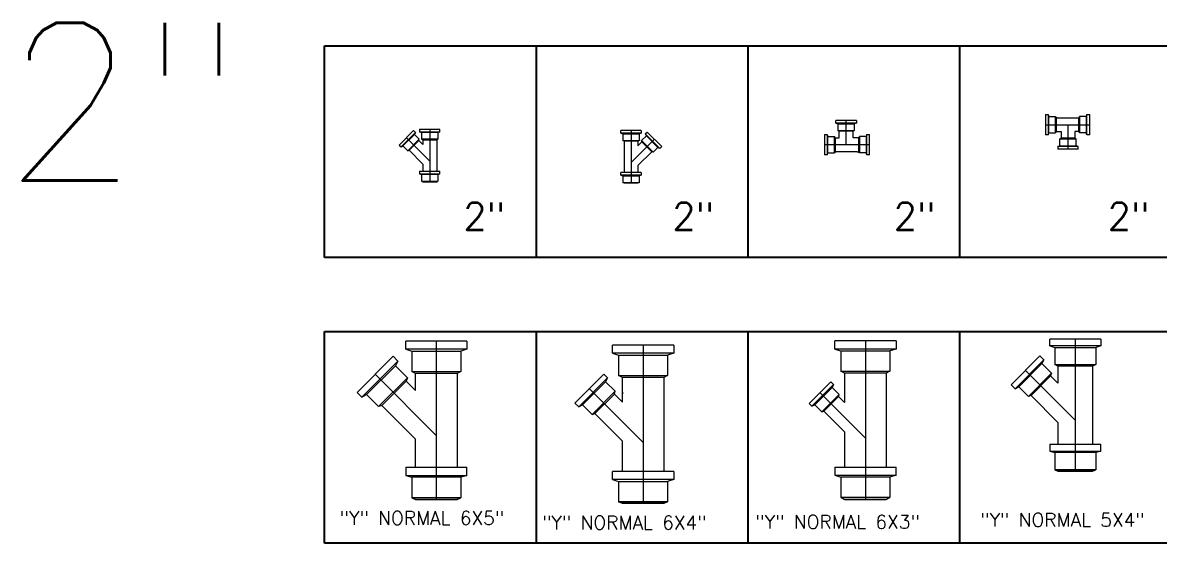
# Model space of a CAD drawing. Header units: inches. Extents: x 6.703 to 7.022, y 0.6 to 1.001.
# Drawn here: x 6.7029 to 6.8672, y 0.724 to 0.7993 of the extents above; entities that cross this region are included whole.
import ezdxf

# ---------------------------------------------------------------- set-up
doc = ezdxf.new("R2010")
doc.units = ezdxf.units.IN
doc.header["$MEASUREMENT"] = 0
for name, pattern in [('CENTERX2', [4, 2.5, -0.5, 0.5, -0.5]), ('DASHDOTX2', [50.8, 25.4, -12.7, 0, -12.7]), ('DASHED2', [0.375, 0.25, -0.125])]:
    doc.linetypes.add(name, pattern=pattern)
for name, color, linetype in [('00', 7, 'Continuous'), ('EJEX2', 41, 'CENTERX2'), ('S.V.BAJ.', 8, 'DASHED2'), ('Tubo', 122, 'Continuous')]:
    doc.layers.add(name, color=color, linetype=linetype)
doc.styles.add('ROMANS', font='romans')

msp = doc.modelspace()

# ---------------------------------------------------------------- linework, layer by layer
at = {"layer": 'EJEX2', "linetype": 'DASHDOTX2', "lineweight": 9, "ltscale": 0.02}
for p, q in [((6.76183, 0.78394), (6.76183, 0.7763)), ((6.79095, 0.78373), (6.79095, 0.77609)), ((6.82206, 0.78166), (6.82206, 0.78518)), ((6.8509, 0.78457), (6.8573, 0.78457)), ((6.85416, 0.78457), (6.85416, 0.78105)), ((6.75844, 0.78268), (6.76183, 0.77929)), ((6.79433, 0.78247), (6.79095, 0.77908)), ((6.82546, 0.78166), (6.81893, 0.78166)), ((6.76277, 0.75327), (6.76277, 0.73033)), ((6.79269, 0.75268), (6.79269, 0.72975)), ((6.82485, 0.7533), (6.82485, 0.73037)), ((6.85521, 0.75355), (6.85521, 0.73444)), ((6.75391, 0.74846), (6.76277, 0.7396)), ((6.84803, 0.74902), (6.85521, 0.74183)), ((6.78491, 0.7464), (6.79269, 0.73862)), ((6.81826, 0.74582), (6.82485, 0.73924))]:
    msp.add_line(p, q, dxfattribs=at)
at = {"layer": 'S.V.BAJ.', "linetype": 'ByBlock', "ltscale": 0.36}
for p, q in [((6.74662, 0.79598), (7.02229, 0.79598)), ((6.74662, 0.76535), (6.74662, 0.79598)), ((6.77725, 0.76535), (6.77725, 0.79598)), ((6.80788, 0.76535), (6.80788, 0.79598)), ((6.83851, 0.76535), (6.83851, 0.79598)), ((7.02229, 0.76535), (6.74662, 0.76535)), ((6.74662, 0.75465), (7.02229, 0.75465)), ((6.74662, 0.72402), (6.74662, 0.75465)), ((6.77725, 0.72402), (6.77725, 0.75465)), ((6.80788, 0.72402), (6.80788, 0.75465)), ((6.83851, 0.72402), (6.83851, 0.75465)), ((7.02229, 0.72402), (6.74662, 0.72402))]:
    msp.add_line(p, q, dxfattribs=at)
at = {"layer": 'Tubo', "linetype": 'ByBlock', "lineweight": 20, "ltscale": 0.36}
for p, q in [((6.8509, 0.78604), (6.8509, 0.78309)), ((6.8509, 0.78604), (6.85129, 0.78604)), ((6.85129, 0.78604), (6.85138, 0.78575)), ((6.85129, 0.78604), (6.85129, 0.78575)), ((6.85129, 0.78604), (6.85129, 0.78309)), ((6.85138, 0.78575), (6.85237, 0.78575)), ((6.85138, 0.78339), (6.85138, 0.78575)), ((6.85237, 0.78575), (6.85246, 0.78557)), ((6.85237, 0.78339), (6.85237, 0.78575)), ((6.85259, 0.78557), (6.85246, 0.78557)), ((6.85246, 0.78557), (6.85246, 0.78357)), ((6.85259, 0.78557), (6.85574, 0.78557)), ((6.85574, 0.78557), (6.85583, 0.78575)), ((6.85574, 0.78357), (6.85574, 0.78557)), ((6.85583, 0.78575), (6.85583, 0.78339)), ((6.85681, 0.78575), (6.85583, 0.78575)), ((6.8569, 0.78604), (6.85681, 0.78575)), ((6.85681, 0.78575), (6.85681, 0.78339)), ((6.8569, 0.78575), (6.8569, 0.78604)), ((6.8569, 0.78604), (6.8573, 0.78604)), ((6.8569, 0.78309), (6.8569, 0.78604)), ((6.8573, 0.78309), (6.8573, 0.78604)), ((6.7574, 0.78163), (6.75948, 0.78372)), ((6.75976, 0.78344), (6.75948, 0.78372)), ((6.76035, 0.78394), (6.76035, 0.78355)), ((6.76035, 0.78394), (6.7633, 0.78394)), ((6.7633, 0.78355), (6.7633, 0.78394)), ((6.79242, 0.78373), (6.78947, 0.78373)), ((6.78947, 0.78334), (6.78947, 0.78373)), ((6.79242, 0.78373), (6.79242, 0.78334)), ((6.82059, 0.78479), (6.82059, 0.78518)), ((6.82354, 0.78518), (6.82059, 0.78518)), ((6.82354, 0.78479), (6.82059, 0.78479)), ((6.82088, 0.78479), (6.82059, 0.78479)), ((6.82059, 0.78479), (6.82088, 0.7847)), ((6.82088, 0.7847), (6.82324, 0.7847)), ((6.82088, 0.7847), (6.82088, 0.78371)), ((6.82088, 0.78371), (6.82324, 0.78371)), ((6.82106, 0.78362), (6.82088, 0.78371)), ((6.82324, 0.78371), (6.82306, 0.78362)), ((6.82354, 0.78479), (6.82324, 0.78479)), ((6.82354, 0.78479), (6.82324, 0.7847)), ((6.82324, 0.7847), (6.82324, 0.78371)), ((6.82354, 0.78518), (6.82354, 0.78479)), ((6.75767, 0.78135), (6.75976, 0.78344)), ((6.75962, 0.78317), (6.75795, 0.7815)), ((6.76031, 0.78247), (6.75864, 0.7808)), ((6.75883, 0.78087), (6.76025, 0.78228)), ((6.75976, 0.78344), (6.75962, 0.78317)), ((6.75962, 0.78317), (6.76031, 0.78247)), ((6.76025, 0.78228), (6.76031, 0.78247)), ((6.76025, 0.78228), (6.76083, 0.7817)), ((6.76035, 0.78355), (6.7633, 0.78355)), ((6.76035, 0.78355), (6.76065, 0.78355)), ((6.76035, 0.78355), (6.76065, 0.78346)), ((6.76301, 0.78346), (6.76065, 0.78346)), ((6.76065, 0.78346), (6.76065, 0.78247)), ((6.76301, 0.78247), (6.76065, 0.78247)), ((6.76065, 0.78247), (6.76083, 0.78238)), ((6.76083, 0.78238), (6.76083, 0.7817)), ((6.76083, 0.78238), (6.76283, 0.78238)), ((6.76283, 0.78238), (6.76301, 0.78247)), ((6.76283, 0.78238), (6.76283, 0.77786)), ((6.76301, 0.78355), (6.7633, 0.78355)), ((6.7633, 0.78355), (6.76301, 0.78346)), ((6.76301, 0.78346), (6.76301, 0.78247)), ((6.79242, 0.78334), (6.78947, 0.78334)), ((6.78976, 0.78334), (6.78947, 0.78334)), ((6.78947, 0.78334), (6.78976, 0.78325)), ((6.78976, 0.78325), (6.79213, 0.78325)), ((6.78976, 0.78325), (6.78976, 0.78227)), ((6.78976, 0.78227), (6.79213, 0.78227)), ((6.78995, 0.78218), (6.78976, 0.78227)), ((6.79195, 0.78218), (6.78995, 0.78218)), ((6.78995, 0.78218), (6.78995, 0.77765)), ((6.79213, 0.78227), (6.79195, 0.78218)), ((6.79195, 0.78218), (6.79195, 0.78149)), ((6.79253, 0.78207), (6.79195, 0.78149)), ((6.79242, 0.78334), (6.79213, 0.78334)), ((6.79242, 0.78334), (6.79213, 0.78325)), ((6.79213, 0.78325), (6.79213, 0.78227)), ((6.79316, 0.78296), (6.79246, 0.78227)), ((6.79253, 0.78207), (6.79246, 0.78227)), ((6.79246, 0.78227), (6.79413, 0.7806)), ((6.79394, 0.78066), (6.79253, 0.78207)), ((6.79301, 0.78323), (6.79329, 0.78351)), ((6.79301, 0.78323), (6.79316, 0.78296)), ((6.7951, 0.78115), (6.79301, 0.78323)), ((6.79316, 0.78296), (6.79483, 0.78129)), ((6.79538, 0.78143), (6.79329, 0.78351)), ((6.81893, 0.78314), (6.81932, 0.78314)), ((6.81893, 0.78314), (6.81893, 0.78019)), ((6.81932, 0.78314), (6.81932, 0.78019)), ((6.81932, 0.78314), (6.81932, 0.78285)), ((6.81932, 0.78314), (6.81941, 0.78285)), ((6.81941, 0.78048), (6.81941, 0.78285)), ((6.81941, 0.78285), (6.8204, 0.78285)), ((6.8204, 0.78048), (6.8204, 0.78285)), ((6.8204, 0.78285), (6.82049, 0.78266)), ((6.82049, 0.78266), (6.82106, 0.78266)), ((6.82049, 0.78266), (6.82049, 0.78066)), ((6.82106, 0.78266), (6.82106, 0.78362)), ((6.82306, 0.78362), (6.82106, 0.78362)), ((6.82306, 0.78266), (6.82306, 0.78362)), ((6.82364, 0.78266), (6.82306, 0.78266)), ((6.82377, 0.78266), (6.82364, 0.78266)), ((6.8239, 0.78266), (6.82377, 0.78266)), ((6.8239, 0.78266), (6.82399, 0.78285)), ((6.8239, 0.78066), (6.8239, 0.78266)), ((6.82498, 0.78285), (6.82399, 0.78285)), ((6.82399, 0.78285), (6.82399, 0.78048)), ((6.82507, 0.78314), (6.82498, 0.78285)), ((6.82498, 0.78285), (6.82498, 0.78048)), ((6.82507, 0.78019), (6.82507, 0.78314)), ((6.82507, 0.78314), (6.82546, 0.78314)), ((6.82507, 0.78285), (6.82507, 0.78314)), ((6.82546, 0.78019), (6.82546, 0.78314)), ((6.85129, 0.78309), (6.8509, 0.78309)), ((6.85129, 0.78309), (6.85138, 0.78339)), ((6.85129, 0.78339), (6.85129, 0.78309)), ((6.85138, 0.78339), (6.85237, 0.78339)), ((6.85246, 0.78357), (6.85237, 0.78339)), ((6.85246, 0.78357), (6.85259, 0.78357)), ((6.85259, 0.78357), (6.85316, 0.78357)), ((6.85316, 0.78261), (6.85298, 0.78252)), ((6.85298, 0.78252), (6.85534, 0.78252)), ((6.85298, 0.78153), (6.85298, 0.78252)), ((6.85316, 0.78357), (6.85316, 0.78261)), ((6.85516, 0.78261), (6.85316, 0.78261)), ((6.85516, 0.78357), (6.85516, 0.78261)), ((6.85574, 0.78357), (6.85516, 0.78357)), ((6.85534, 0.78252), (6.85516, 0.78261)), ((6.85534, 0.78153), (6.85534, 0.78252)), ((6.85583, 0.78339), (6.85574, 0.78357)), ((6.85681, 0.78339), (6.85583, 0.78339)), ((6.8569, 0.78309), (6.85681, 0.78339)), ((6.8569, 0.78309), (6.8569, 0.78339)), ((6.8573, 0.78309), (6.8569, 0.78309)), ((6.7574, 0.78163), (6.75767, 0.78135)), ((6.75767, 0.78135), (6.75795, 0.7815)), ((6.75795, 0.7815), (6.75864, 0.7808)), ((6.75864, 0.7808), (6.75883, 0.78087)), ((6.75883, 0.78087), (6.76083, 0.77887)), ((6.79394, 0.78066), (6.79195, 0.77867)), ((6.79413, 0.7806), (6.79394, 0.78066)), ((6.79483, 0.78129), (6.79413, 0.7806)), ((6.7951, 0.78115), (6.79483, 0.78129)), ((6.79538, 0.78143), (6.7951, 0.78115)), ((6.81932, 0.78048), (6.81932, 0.78019)), ((6.81932, 0.78019), (6.81941, 0.78048)), ((6.81941, 0.78048), (6.8204, 0.78048)), ((6.82049, 0.78066), (6.8204, 0.78048)), ((6.82364, 0.78066), (6.82049, 0.78066)), ((6.82364, 0.78066), (6.82377, 0.78066)), ((6.82377, 0.78066), (6.8239, 0.78066)), ((6.82399, 0.78048), (6.8239, 0.78066)), ((6.82498, 0.78048), (6.82399, 0.78048)), ((6.82507, 0.78019), (6.82498, 0.78048)), ((6.82507, 0.78019), (6.82507, 0.78048)), ((6.85269, 0.78144), (6.85298, 0.78153)), ((6.85298, 0.78144), (6.85269, 0.78144)), ((6.85269, 0.78144), (6.85269, 0.78105)), ((6.85564, 0.78144), (6.85269, 0.78144)), ((6.85564, 0.78105), (6.85269, 0.78105)), ((6.85298, 0.78153), (6.85534, 0.78153)), ((6.85564, 0.78144), (6.85534, 0.78153)), ((6.85564, 0.78144), (6.85534, 0.78144)), ((6.85564, 0.78105), (6.85564, 0.78144)), ((6.76083, 0.77887), (6.76083, 0.77786)), ((6.81932, 0.78019), (6.81893, 0.78019)), ((6.82546, 0.78019), (6.82507, 0.78019)), ((6.76035, 0.77786), (6.76035, 0.77746)), ((6.76035, 0.77786), (6.7633, 0.77786)), ((6.76035, 0.77746), (6.7633, 0.77746)), ((6.76035, 0.77746), (6.76065, 0.77746)), ((6.76035, 0.77746), (6.76065, 0.77737)), ((6.76301, 0.77737), (6.76065, 0.77737)), ((6.76065, 0.77737), (6.76065, 0.77639)), ((6.76301, 0.77746), (6.7633, 0.77746)), ((6.7633, 0.77746), (6.76301, 0.77737)), ((6.76301, 0.77737), (6.76301, 0.77639)), ((6.7633, 0.77746), (6.7633, 0.77786)), ((6.79242, 0.77765), (6.78947, 0.77765)), ((6.78947, 0.77725), (6.78947, 0.77765)), ((6.79242, 0.77725), (6.78947, 0.77725)), ((6.78976, 0.77725), (6.78947, 0.77725)), ((6.78947, 0.77725), (6.78976, 0.77716)), ((6.78976, 0.77716), (6.79213, 0.77716)), ((6.78976, 0.77716), (6.78976, 0.77618)), ((6.79195, 0.77867), (6.79195, 0.77765)), ((6.79242, 0.77725), (6.79213, 0.77725)), ((6.79242, 0.77725), (6.79213, 0.77716)), ((6.79213, 0.77716), (6.79213, 0.77618)), ((6.79242, 0.77765), (6.79242, 0.77725)), ((6.76065, 0.77639), (6.76301, 0.77639)), ((6.76065, 0.77639), (6.76083, 0.7763)), ((6.76083, 0.7763), (6.76283, 0.7763)), ((6.76283, 0.7763), (6.76301, 0.77639)), ((6.78995, 0.77609), (6.78976, 0.77618)), ((6.79213, 0.77618), (6.78976, 0.77618)), ((6.79195, 0.77609), (6.78995, 0.77609)), ((6.79213, 0.77618), (6.79195, 0.77609)), ((6.7672, 0.75327), (6.75834, 0.75327)), ((6.75834, 0.75209), (6.75834, 0.75327)), ((6.7672, 0.75327), (6.7672, 0.75209)), ((6.79712, 0.75268), (6.78826, 0.75268)), ((6.78826, 0.7515), (6.78826, 0.75268)), ((6.79712, 0.75268), (6.79712, 0.7515)), ((6.82928, 0.7533), (6.82042, 0.7533)), ((6.82042, 0.75212), (6.82042, 0.7533)), ((6.82928, 0.7533), (6.82928, 0.75212)), ((6.85152, 0.75257), (6.85152, 0.75355)), ((6.85891, 0.75355), (6.85152, 0.75355)), ((6.85152, 0.75257), (6.85226, 0.75234)), ((6.85226, 0.75257), (6.85152, 0.75257)), ((6.85891, 0.75257), (6.85152, 0.75257)), ((6.85891, 0.75257), (6.85817, 0.75234)), ((6.85891, 0.75257), (6.85817, 0.75257)), ((6.85891, 0.75355), (6.85891, 0.75257)), ((6.75652, 0.75107), (6.7513, 0.74585)), ((6.75652, 0.75107), (6.75722, 0.75037)), ((6.7672, 0.75209), (6.75834, 0.75209)), ((6.75834, 0.75209), (6.75923, 0.75182)), ((6.75923, 0.75209), (6.75834, 0.75209)), ((6.75923, 0.75182), (6.76631, 0.75182)), ((6.75923, 0.75182), (6.75923, 0.74887)), ((6.7672, 0.75209), (6.76631, 0.75182)), ((6.7672, 0.75209), (6.76631, 0.75209)), ((6.76631, 0.75182), (6.76631, 0.74887)), ((6.79712, 0.7515), (6.78826, 0.7515)), ((6.78915, 0.7515), (6.78826, 0.7515)), ((6.78826, 0.7515), (6.78915, 0.75123)), ((6.78915, 0.75123), (6.79624, 0.75123)), ((6.78915, 0.75123), (6.78915, 0.74828)), ((6.79712, 0.7515), (6.79624, 0.7515)), ((6.79712, 0.7515), (6.79624, 0.75123)), ((6.79624, 0.75123), (6.79624, 0.74828)), ((6.82928, 0.75212), (6.82042, 0.75212)), ((6.8213, 0.75212), (6.82042, 0.75212)), ((6.82042, 0.75212), (6.8213, 0.75185)), ((6.8213, 0.75185), (6.82839, 0.75185)), ((6.8213, 0.75185), (6.8213, 0.7489)), ((6.82928, 0.75212), (6.82839, 0.75212)), ((6.82928, 0.75212), (6.82839, 0.75185)), ((6.82839, 0.75185), (6.82839, 0.7489)), ((6.85011, 0.75111), (6.84594, 0.74693)), ((6.85011, 0.75111), (6.85067, 0.75055)), ((6.85226, 0.75234), (6.85226, 0.74988)), ((6.85226, 0.75234), (6.85817, 0.75234)), ((6.85817, 0.75234), (6.85817, 0.74988)), ((6.75722, 0.75037), (6.752, 0.74516)), ((6.75268, 0.74552), (6.75685, 0.74969)), ((6.75722, 0.75037), (6.75669, 0.74985)), ((6.75722, 0.75037), (6.75685, 0.74969)), ((6.75685, 0.74969), (6.75859, 0.74795)), ((6.8465, 0.74638), (6.85067, 0.75055)), ((6.84704, 0.74667), (6.85038, 0.75001)), ((6.85067, 0.75055), (6.85038, 0.75001)), ((6.85038, 0.75001), (6.85177, 0.74861)), ((6.85271, 0.74965), (6.85226, 0.74988)), ((6.85226, 0.74988), (6.85817, 0.74988)), ((6.85771, 0.74965), (6.85271, 0.74965)), ((6.85271, 0.74965), (6.85271, 0.74716)), ((6.85817, 0.74988), (6.85771, 0.74965)), ((6.85771, 0.74965), (6.85771, 0.73834)), ((6.75442, 0.74378), (6.75859, 0.74795)), ((6.75859, 0.74795), (6.75843, 0.74747)), ((6.75923, 0.74887), (6.76631, 0.74887)), ((6.75977, 0.74859), (6.75923, 0.74887)), ((6.76577, 0.74859), (6.75977, 0.74859)), ((6.75977, 0.74614), (6.75977, 0.74859)), ((6.75977, 0.74694), (6.75977, 0.7476)), ((6.76631, 0.74887), (6.76577, 0.74859)), ((6.76577, 0.74859), (6.76577, 0.73501)), ((6.78282, 0.74431), (6.787, 0.74849)), ((6.78338, 0.74376), (6.78755, 0.74793)), ((6.78755, 0.74793), (6.787, 0.74849)), ((6.78755, 0.74793), (6.78726, 0.74739)), ((6.78915, 0.74828), (6.79624, 0.74828)), ((6.78969, 0.74801), (6.78915, 0.74828)), ((6.79569, 0.74801), (6.78969, 0.74801)), ((6.78969, 0.74445), (6.78969, 0.74801)), ((6.79624, 0.74828), (6.79569, 0.74801)), ((6.79569, 0.74801), (6.79569, 0.73442)), ((6.8213, 0.7489), (6.82839, 0.7489)), ((6.82185, 0.74863), (6.8213, 0.7489)), ((6.82785, 0.74863), (6.82185, 0.74863)), ((6.82185, 0.74863), (6.82185, 0.74436)), ((6.82839, 0.7489), (6.82785, 0.74863)), ((6.82785, 0.74863), (6.82785, 0.73504)), ((6.84843, 0.74527), (6.85177, 0.74861)), ((6.85165, 0.74823), (6.84882, 0.7454)), ((6.85177, 0.74861), (6.85165, 0.74823)), ((6.85165, 0.74823), (6.85271, 0.74716)), ((6.75843, 0.74747), (6.7549, 0.74394)), ((6.75843, 0.74747), (6.75977, 0.74614)), ((6.78726, 0.74739), (6.78392, 0.74405)), ((6.78866, 0.746), (6.78532, 0.74266)), ((6.78726, 0.74739), (6.78866, 0.746)), ((6.78853, 0.74561), (6.78866, 0.746)), ((6.78969, 0.74588), (6.78969, 0.74562)), ((6.8167, 0.74426), (6.81983, 0.74739)), ((6.81711, 0.74384), (6.82025, 0.74697)), ((6.82003, 0.74656), (6.81752, 0.74406)), ((6.82025, 0.74697), (6.81983, 0.74739)), ((6.82025, 0.74697), (6.82003, 0.74656)), ((6.82003, 0.74656), (6.82107, 0.74552)), ((6.8465, 0.74638), (6.84594, 0.74693)), ((6.8465, 0.74638), (6.84704, 0.74667)), ((6.84704, 0.74667), (6.84843, 0.74527)), ((6.752, 0.74516), (6.7513, 0.74585)), ((6.75252, 0.74568), (6.752, 0.74516)), ((6.752, 0.74516), (6.75268, 0.74552)), ((6.75268, 0.74552), (6.75442, 0.74378)), ((6.78282, 0.74431), (6.78338, 0.74376)), ((6.7857, 0.74278), (6.78853, 0.74561)), ((6.78853, 0.74561), (6.78969, 0.74445)), ((6.8167, 0.74426), (6.81711, 0.74384)), ((6.82107, 0.74552), (6.81857, 0.74301)), ((6.81886, 0.74311), (6.82098, 0.74523)), ((6.82098, 0.74523), (6.82107, 0.74552)), ((6.82098, 0.74523), (6.82185, 0.74436)), ((6.84882, 0.7454), (6.84843, 0.74527)), ((6.84882, 0.7454), (6.85271, 0.7415)), ((6.7549, 0.74394), (6.75442, 0.74378)), ((6.75977, 0.73907), (6.7549, 0.74394)), ((6.78338, 0.74376), (6.78392, 0.74405)), ((6.78392, 0.74405), (6.78532, 0.74266)), ((6.78532, 0.74266), (6.7857, 0.74278)), ((6.7857, 0.74278), (6.78969, 0.7388)), ((6.81711, 0.74384), (6.81752, 0.74406)), ((6.81752, 0.74406), (6.81857, 0.74301)), ((6.81857, 0.74301), (6.81886, 0.74311)), ((6.81886, 0.74311), (6.82185, 0.74012)), ((6.85271, 0.7415), (6.85271, 0.73834)), ((6.82185, 0.74012), (6.82185, 0.73504)), ((6.75977, 0.73501), (6.75977, 0.73907)), ((6.78969, 0.73442), (6.78969, 0.7388)), ((6.85152, 0.73834), (6.85891, 0.73834)), ((6.85152, 0.73834), (6.85152, 0.73735)), ((6.85891, 0.73735), (6.85891, 0.73834)), ((6.85152, 0.73735), (6.85226, 0.73713)), ((6.85152, 0.73735), (6.85226, 0.73735)), ((6.85152, 0.73735), (6.85891, 0.73735)), ((6.85226, 0.73713), (6.85226, 0.73466)), ((6.85817, 0.73713), (6.85226, 0.73713)), ((6.85891, 0.73735), (6.85817, 0.73713)), ((6.85817, 0.73735), (6.85891, 0.73735)), ((6.85817, 0.73713), (6.85817, 0.73466)), ((6.75834, 0.73501), (6.7672, 0.73501)), ((6.75834, 0.73501), (6.75834, 0.73383)), ((6.7672, 0.73383), (6.7672, 0.73501)), ((6.79712, 0.73442), (6.78826, 0.73442)), ((6.78826, 0.73324), (6.78826, 0.73442)), ((6.79712, 0.73442), (6.79712, 0.73324)), ((6.82042, 0.73504), (6.82928, 0.73504)), ((6.82042, 0.73504), (6.82042, 0.73386)), ((6.82928, 0.73386), (6.82928, 0.73504)), ((6.85226, 0.73466), (6.85817, 0.73466)), ((6.85226, 0.73466), (6.85271, 0.73444)), ((6.85817, 0.73466), (6.85226, 0.73466)), ((6.85271, 0.73444), (6.85771, 0.73444)), ((6.85271, 0.73444), (6.85771, 0.73444)), ((6.85771, 0.73444), (6.85817, 0.73466)), ((6.75834, 0.73383), (6.7672, 0.73383)), ((6.75834, 0.73383), (6.75923, 0.73356)), ((6.75834, 0.73383), (6.75923, 0.73383)), ((6.76631, 0.73356), (6.75923, 0.73356)), ((6.75923, 0.73356), (6.75923, 0.73061)), ((6.7672, 0.73383), (6.76631, 0.73356)), ((6.76631, 0.73383), (6.7672, 0.73383)), ((6.76631, 0.73356), (6.76631, 0.73061)), ((6.79712, 0.73324), (6.78826, 0.73324)), ((6.78826, 0.73324), (6.78915, 0.73297)), ((6.78915, 0.73324), (6.78826, 0.73324)), ((6.78915, 0.73297), (6.79624, 0.73297)), ((6.78915, 0.73297), (6.78915, 0.73002)), ((6.79712, 0.73324), (6.79624, 0.73297)), ((6.79712, 0.73324), (6.79624, 0.73324)), ((6.79624, 0.73297), (6.79624, 0.73002)), ((6.82042, 0.73386), (6.82928, 0.73386)), ((6.82042, 0.73386), (6.8213, 0.73359)), ((6.82042, 0.73386), (6.8213, 0.73386)), ((6.82839, 0.73359), (6.8213, 0.73359)), ((6.8213, 0.73359), (6.8213, 0.73064)), ((6.82928, 0.73386), (6.82839, 0.73359)), ((6.82839, 0.73386), (6.82928, 0.73386)), ((6.82839, 0.73359), (6.82839, 0.73064)), ((6.75923, 0.73061), (6.76631, 0.73061)), ((6.76631, 0.73061), (6.75923, 0.73061)), ((6.75923, 0.73061), (6.75977, 0.73033)), ((6.75977, 0.73033), (6.76577, 0.73033)), ((6.75977, 0.73033), (6.76577, 0.73033)), ((6.76577, 0.73033), (6.76631, 0.73061)), ((6.79624, 0.73002), (6.78915, 0.73002)), ((6.78915, 0.73002), (6.79624, 0.73002)), ((6.78969, 0.72975), (6.78915, 0.73002)), ((6.79569, 0.72975), (6.78969, 0.72975)), ((6.79569, 0.72975), (6.78969, 0.72975)), ((6.79624, 0.73002), (6.79569, 0.72975)), ((6.8213, 0.73064), (6.82839, 0.73064)), ((6.82839, 0.73064), (6.8213, 0.73064)), ((6.8213, 0.73064), (6.82185, 0.73037)), ((6.82185, 0.73037), (6.82785, 0.73037)), ((6.82185, 0.73037), (6.82785, 0.73037)), ((6.82785, 0.73037), (6.82839, 0.73064))]:
    msp.add_line(p, q, dxfattribs=at)

# ---------------------------------------------------------------- texts
at = {"layer": '00', "linetype": 'ByBlock', "lineweight": 9, "style": 'ROMANS'}
msp.add_text('"Y" NORMAL 6X5"', height=0.0019685, dxfattribs=at).set_placement((6.74879, 0.72668))
at = {"layer": '00', "linetype": 'ByBlock', "width": 0.096063, "attachment_point": 1, "style": 'ROMANS'}
for insert, char_height in [((6.7, 0.79932), 0.022835), ((6.76668, 0.77332), 0.003937), ((6.7969, 0.77332), 0.003937), ((6.82892, 0.77332), 0.003937), ((6.8599, 0.77332), 0.003937)]:
    msp.add_mtext('2"', dxfattribs=dict(at, insert=insert, char_height=char_height))
at = {"layer": '00', "linetype": 'ByBlock', "lineweight": 9, "char_height": 0.0019685, "attachment_point": 1, "style": 'ROMANS'}
for s, insert, width in [('"Y" NORMAL 6X4"', (6.77807, 0.728), 0.027856), ('"Y" NORMAL 6X3"', (6.80892, 0.7281), 0.028392), ('"Y" NORMAL 5X4"', (6.84145, 0.72839), 0.0265018)]:
    msp.add_mtext(s, dxfattribs=dict(at, insert=insert, width=width))

doc.saveas('drawing.dxf')
